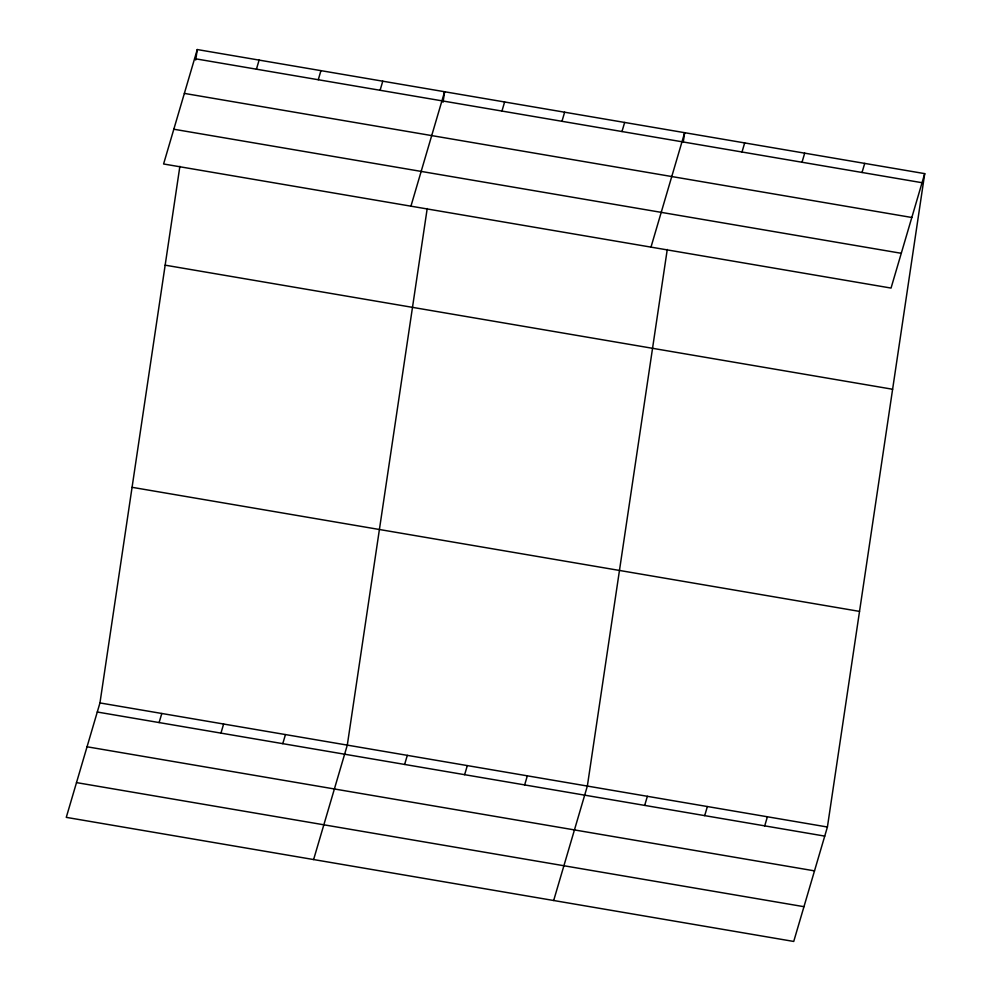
<?xml version="1.0" encoding="UTF-8"?>
<svg xmlns="http://www.w3.org/2000/svg" width="991" height="991" viewBox="0 0 991 991"><rect width="100%" height="100%" fill="white"/><g stroke="black" fill="none" stroke-linecap="round" stroke-linejoin="round"><path stroke-width="1.49" d="M924.727 173.636L891.045 288.071L163.589 163.986L197.271 49.55L924.727 173.636L827.411 827.014L793.729 941.45L66.273 817.364L99.955 702.929L179.879 166.339M195.71 60.03L197.271 49.55M427.208 208.531L347.296 745.121L313.614 859.556M443.051 102.222L444.612 91.742L410.931 206.178M667.265 249.472L587.353 786.061L553.672 900.509M683.332 141.663L684.67 132.683L650.988 247.118M256.434 69.184L259.109 60.092M318.272 79.726L320.935 70.646M159.117 722.563L161.793 713.483M380.098 90.28L382.774 81.188M220.956 733.117L223.619 724.025M282.782 743.659L285.458 734.579M501.942 111.066L504.617 101.974M561.959 121.298L564.635 112.206M404.625 764.445L407.301 755.353M621.976 131.53L624.652 122.45M464.643 774.677L467.318 765.597M524.66 784.922L527.336 775.829M741.999 152.007L744.675 142.915M802.016 162.239L804.692 153.159M644.683 805.386L647.358 796.306M862.034 172.484L864.709 163.391M704.7 815.63L707.376 806.538M764.718 825.862L767.393 816.782M194.595 58.642L922.051 182.716M184.363 93.402L911.819 217.487M173.821 129.226L901.277 253.3M165.163 265.167L892.606 389.252M132.076 487.312L859.519 611.397M99.955 702.929L827.411 827.014M97.279 712.021L824.735 836.107M87.047 746.78L814.503 870.866M76.505 782.605L803.961 906.691"/></g></svg>
